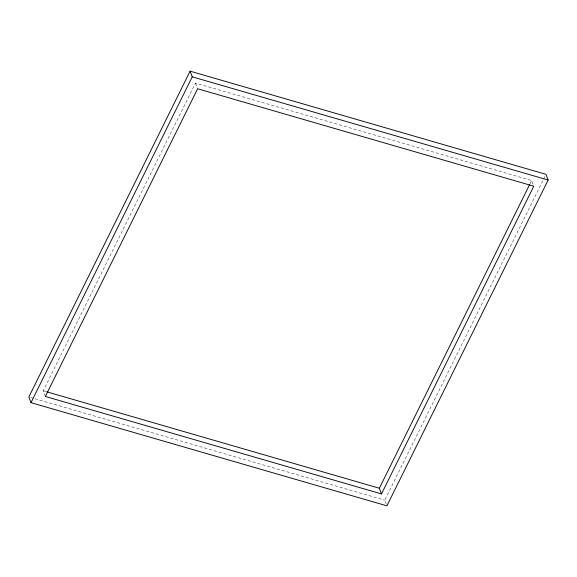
<?xml version="1.0" encoding="UTF-8"?>
<svg xmlns="http://www.w3.org/2000/svg" width="577" height="577" viewBox="0 0 577 577"><rect width="100%" height="100%" fill="white"/><g stroke="black" fill="none" stroke-linecap="round" stroke-linejoin="round"><path stroke-width="0.43" stroke-dasharray="2.88 2.16" d="M45.359 396.471L43.217 390.788L195.502 83.081L531.641 180.529L533.17 184.582M530.039 183.76L531.641 180.529M386.294 504.211L384.758 500.158L543.209 179.988M543.606 179.18L545.207 175.956M43.217 390.788L45.807 391.545M30.581 397.474L34.036 398.476M34.894 398.729L384.758 500.158M195.502 83.081L197.644 88.757"/><path stroke-width="0.87" d="M190.093 71.159L28.85 396.976L30.999 402.659L386.907 505.841L548.15 180.024L546.001 174.341L190.093 71.159L192.242 76.842L30.999 402.659M381.498 493.919L533.783 186.212L197.644 88.757L45.359 396.471L381.498 493.919L379.356 488.243L529.636 184.568M192.242 76.842L548.15 180.024M46.672 391.79L379.356 488.243"/></g></svg>
